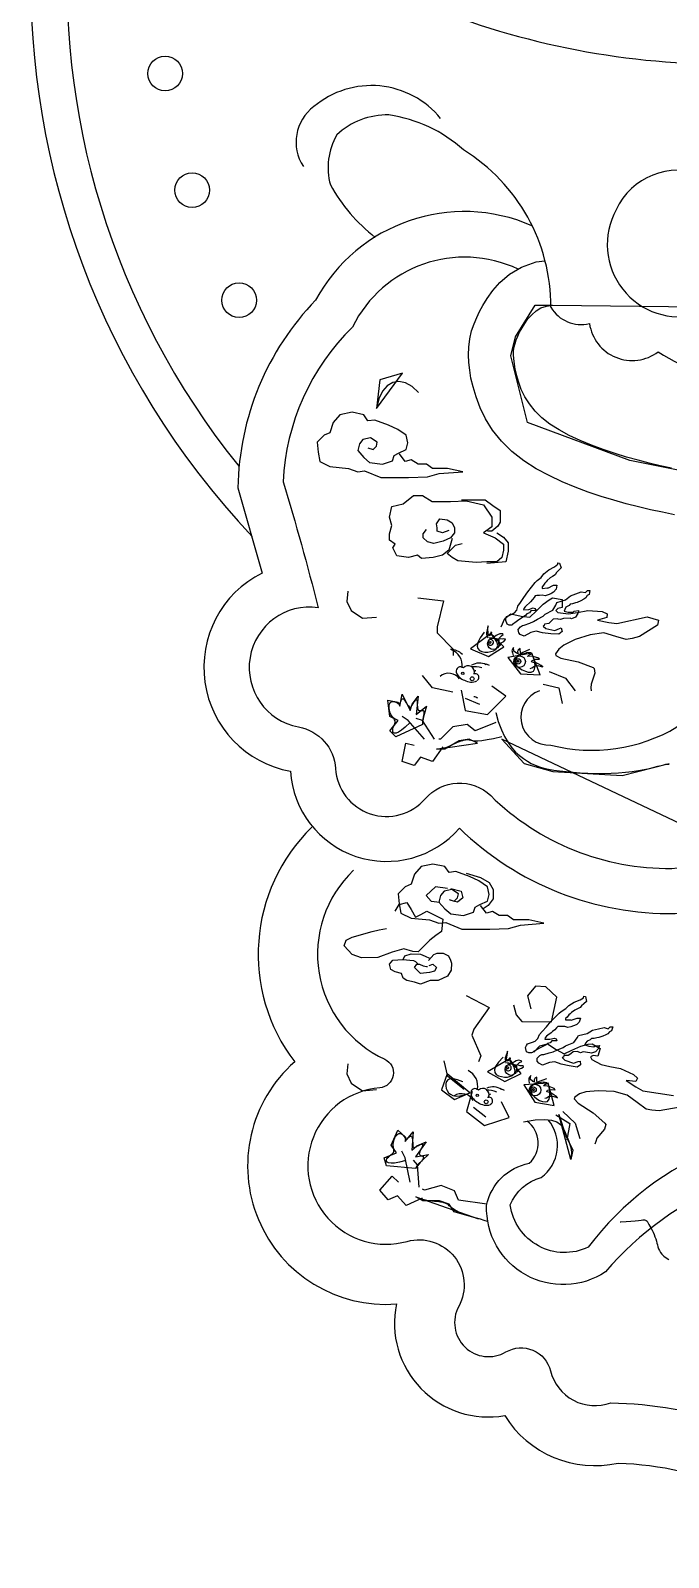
# Model space of a CAD drawing. Header units: metres. Extents: x 7906.1 to 7973.8, y 647.2 to 746.6.
# Drawn here: x 7906.1 to 7932.6, y 647.2 to 710.6 of the extents above; entities that cross this region are included whole.
import ezdxf

# ---------------------------------------------------------------- set-up
doc = ezdxf.new("R2010")
doc.units = ezdxf.units.M
for name, color, linetype in [('3', 3, 'Continuous'), ('4', 4, 'Continuous'), ('7', 7, 'Continuous')]:
    doc.layers.add(name, color=color, linetype=linetype)

msp = doc.modelspace()

# ---------------------------------------------------------------- linework, layer by layer
for points in [[(7920.14, 693.23), (7920.36, 693.16), (7920.5, 693.3), (7920.53, 693.47), (7920.25, 693.65), (7919.93, 693.58), (7919.79, 693.4), (7919.72, 693.12), (7919.97, 692.84), (7920.21, 692.63), (7920.74, 692.56), (7921.16, 692.7), (7921.23, 692.91), (7921.41, 693.02), (7921.73, 693.16), (7921.8, 693.44), (7921.73, 693.76), (7921.38, 694), (7920.99, 694.18), (7920.43, 694.39), (7920.14, 694.35), (7919.97, 694.6), (7919.48, 694.71), (7918.98, 694.6), (7918.7, 694.28), (7918.56, 693.86), (7918.32, 693.76), (7918.03, 693.47), (7918.07, 693.05), (7918.14, 692.67), (7918.56, 692.46), (7919.34, 692.38), (7919.72, 692.24), (7920, 692.28), (7920.67, 692), (7921.83, 692), (7922.61, 692.03), (7923.1, 692.17), (7924.08, 692.24), (7923.45, 692.38), (7922.82, 692.38), (7922.57, 692.56), (7922.22, 692.56), (7921.94, 692.74), (7921.69, 692.67), (7921.45, 692.98)], [(7923.64, 689.47), (7923.5, 688.99), (7923.23, 688.78), (7922.85, 688.68), (7922.37, 688.64), (7922.2, 688.78), (7921.82, 688.68), (7921.34, 688.75), (7921.17, 689.09), (7921.27, 689.23), (7921.03, 689.4), (7921.03, 689.67), (7921.13, 690.01), (7921.03, 690.36), (7921.13, 690.8), (7921.61, 690.91), (7922.03, 691.25), (7922.4, 691.25), (7922.81, 691.01), (7923.57, 691.01), (7924.22, 691.04), (7924.94, 690.87), (7925.28, 690.36), (7925.28, 689.95), (7924.94, 689.71), (7925.42, 689.5), (7925.77, 689.23), (7925.77, 688.99), (7925.7, 688.68), (7925.49, 688.51), (7925.08, 688.51), (7924.63, 688.47), (7923.88, 688.54), (7923.64, 688.68), (7923.43, 688.85), (7923.78, 689.19), (7924.05, 689.26)], [(7924.02, 691.08), (7925.01, 691.08), (7925.32, 690.84), (7925.63, 690.63), (7925.63, 690.36), (7925.63, 690.15), (7925.53, 689.98), (7925.28, 689.77), (7925.11, 689.77)], [(7923.5, 689.81), (7923.23, 689.71), (7923.02, 689.77), (7923.02, 689.91), (7922.99, 690.08), (7923.12, 690.29), (7923.43, 690.25), (7923.64, 690.12), (7923.74, 689.91), (7923.74, 689.71), (7923.57, 689.5), (7923.26, 689.36), (7922.88, 689.26), (7922.61, 689.33), (7922.44, 689.5), (7922.44, 689.67), (7922.57, 689.84)], [(7925.49, 689.71), (7925.77, 689.53), (7925.97, 689.29), (7925.97, 688.95), (7925.87, 688.51), (7925.08, 688.44)], [(7923.51, 674.49), (7923.72, 674.42), (7923.86, 674.56), (7923.9, 674.73), (7923.62, 674.91), (7923.3, 674.84), (7923.16, 674.66), (7923.09, 674.38), (7923.34, 674.1), (7923.58, 673.89), (7924.11, 673.82), (7924.53, 673.96), (7924.6, 674.17), (7924.78, 674.28), (7925.1, 674.42), (7925.17, 674.7), (7925.1, 675.01), (7924.74, 675.26), (7924.36, 675.44), (7923.79, 675.65), (7923.51, 675.61), (7923.34, 675.86), (7922.84, 675.96), (7922.35, 675.86), (7922.07, 675.54), (7921.93, 675.12), (7921.68, 675.01), (7921.4, 674.73), (7921.44, 674.31), (7921.51, 673.92), (7921.93, 673.71), (7922.7, 673.64), (7923.09, 673.5), (7923.37, 673.54), (7924.04, 673.26), (7925.2, 673.26), (7925.98, 673.29), (7926.47, 673.43), (7927.45, 673.5), (7926.82, 673.64), (7926.19, 673.64), (7925.94, 673.82), (7925.59, 673.82), (7925.31, 673.99), (7925.06, 673.92), (7924.81, 674.24)], [(7924.22, 675.58), (7924.81, 675.4), (7925.17, 675.19), (7925.34, 674.91), (7925.34, 674.52), (7925.13, 674.24), (7924.92, 674.1)], [(7923.44, 674.94), (7922.95, 675.01), (7922.56, 674.66), (7922.77, 674.42), (7923.13, 674.38)], [(7923.58, 674.94), (7924.01, 674.84), (7924.08, 674.56), (7923.86, 674.38), (7923.58, 674.45)], [(7922.66, 671.95), (7922.88, 672.2), (7923.01, 672.26), (7923.26, 672.26), (7923.48, 672.15), (7923.57, 671.97), (7923.61, 671.84), (7923.59, 671.55), (7923.44, 671.3), (7923.06, 671.13), (7922.72, 671.13), (7922.32, 670.97), (7922.08, 671.06), (7921.76, 671.13), (7921.61, 671.22), (7921.54, 671.42), (7921.27, 671.48), (7921.09, 671.59), (7921.03, 671.8), (7921.18, 671.97), (7921.59, 672), (7922.03, 671.95), (7922.12, 671.91), (7922.23, 671.8)], [(7922.66, 671.95), (7922.88, 672.2), (7923.01, 672.26), (7923.26, 672.26), (7923.48, 672.15), (7923.57, 671.97), (7923.61, 671.84), (7923.59, 671.55), (7923.44, 671.3), (7923.06, 671.13), (7922.72, 671.13), (7922.32, 670.97), (7922.08, 671.06), (7921.76, 671.13), (7921.61, 671.22), (7921.54, 671.42), (7921.27, 671.48), (7921.09, 671.59), (7921.03, 671.8), (7921.18, 671.97), (7921.59, 672), (7922.03, 671.95), (7922.12, 671.91), (7922.23, 671.8)], [(7921.61, 672), (7921.67, 672.15), (7921.94, 672.24), (7922.32, 672.22), (7922.52, 672.13), (7922.7, 672.06)], [(7921.61, 672), (7921.67, 672.15), (7921.94, 672.24), (7922.32, 672.22), (7922.52, 672.13), (7922.7, 672.06)], [(7922.68, 671.75), (7922.83, 671.8), (7922.99, 671.66), (7922.9, 671.51), (7922.7, 671.46), (7922.32, 671.42), (7922.08, 671.66), (7922.17, 671.8), (7922.28, 671.8), (7922.43, 671.73), (7922.57, 671.71), (7922.61, 671.71)], [(7922.68, 671.75), (7922.83, 671.8), (7922.99, 671.66), (7922.9, 671.51), (7922.7, 671.46), (7922.32, 671.42), (7922.08, 671.66), (7922.17, 671.8), (7922.28, 671.8), (7922.43, 671.73), (7922.57, 671.71), (7922.61, 671.71)]]:
    msp.add_lwpolyline(points)
at = {"layer": '3'}
for points in [[(7922.24, 695.53), (7922.24, 695.53), (7921.98, 695.78), (7921.7, 695.93), (7921.43, 695.99), (7921.17, 695.95), (7920.94, 695.81), (7920.74, 695.59), (7920.59, 695.27), (7920.5, 694.87), (7921.57, 696.33), (7920.64, 696.06), (7920.5, 694.87)], [(7925.92, 685.91), (7925.86, 686.07), (7925.87, 686.16), (7925.91, 686.24), (7926.11, 686.33), (7926.23, 686.38), (7926.33, 686.5), (7926.36, 686.67), (7926.47, 686.81), (7926.62, 687.02), (7926.78, 687.26), (7927.08, 687.64), (7927.17, 687.73), (7927.34, 687.86), (7927.44, 688.01), (7927.65, 688.17), (7927.89, 688.29), (7928.02, 688.4), (7928.03, 688.46), (7928.1, 688.45), (7928.16, 688.26), (7928.06, 688.14), (7927.97, 688.06), (7927.92, 687.97), (7927.8, 687.89), (7927.71, 687.84), (7927.58, 687.73), (7927.54, 687.68), (7927.49, 687.62), (7927.43, 687.53), (7927.38, 687.47), (7927.38, 687.44), (7927.37, 687.4), (7927.58, 687.42), (7927.61, 687.41), (7927.85, 687.53), (7927.99, 687.54), (7927.95, 687.37), (7927.85, 687.25), (7927.77, 687.2), (7927.73, 687.18), (7927.62, 687.14), (7927.5, 687.09), (7927.37, 687.12), (7927.27, 687.11), (7927.16, 687.1), (7927.09, 687.09), (7927.04, 687.03), (7926.98, 686.94), (7926.89, 686.85), (7926.85, 686.8), (7926.72, 686.69), (7926.67, 686.63), (7926.62, 686.57), (7926.6, 686.51), (7926.82, 686.53), (7927, 686.59), (7927.07, 686.57), (7927.12, 686.49), (7926.91, 686.47), (7926.85, 686.38), (7926.74, 686.34), (7926.69, 686.28), (7926.41, 686.1), (7926.24, 685.97), (7926.2, 685.94), (7926.15, 685.9), (7926.12, 685.87), (7926.01, 685.87), (7925.92, 685.91)], [(7919.31, 687.28), (7919.27, 686.86), (7919.44, 686.48), (7919.92, 686.16), (7920.5, 686.21)], [(7922.21, 687.01), (7923.28, 686.88), (7923.01, 685.81), (7923.01, 685.55), (7923.68, 684.88), (7923.68, 684.61)], [(7925.67, 685.81), (7925.82, 686.15), (7926.07, 686.35), (7926.5, 686.25), (7926.87, 686.21), (7927.12, 686.46), (7927.41, 686.74), (7927.66, 686.93), (7927.81, 687.01), (7928.2, 686.94), (7928.21, 686.61), (7928.02, 686.56), (7927.94, 686.48), (7928.03, 686.4), (7928.47, 686.35), (7928.84, 686.4), (7929.27, 686.48), (7929.87, 686.44), (7930.07, 686.35), (7930.06, 686.19), (7929.67, 686.08), (7929.67, 686.08), (7930.14, 685.98), (7930.47, 685.95), (7931.73, 686.22), (7932.2, 686.08), (7932.17, 685.87), (7931.41, 685.41), (7931.11, 685.32), (7930.87, 685.28), (7930.43, 685.4), (7929.94, 685.55), (7929.37, 685.48), (7928.74, 685.28), (7928.28, 685.05), (7928.07, 684.88), (7927.93, 684.68), (7927.94, 684.61), (7928.15, 684.5), (7928.87, 684.35), (7929.49, 684.12), (7929.54, 684.08), (7929.56, 683.88), (7929.41, 683.42), (7929.4, 683.28), (7929.41, 683.15)], [(7926.63, 685.87), (7926.86, 685.96), (7927.01, 686.03), (7927.18, 686.13), (7927.41, 686.25), (7927.5, 686.33), (7927.82, 686.5), (7927.94, 686.71), (7927.99, 686.81), (7928.34, 686.93), (7928.55, 687.09), (7928.77, 687.18), (7929, 687.26), (7929.17, 687.23), (7929.26, 687.31), (7929.36, 687.32), (7929.32, 687.15), (7929.24, 687.1), (7929.19, 687.01), (7929.11, 686.96), (7928.98, 686.89), (7928.83, 686.82), (7928.76, 686.8), (7928.64, 686.76), (7928.54, 686.75), (7928.49, 686.69), (7928.36, 686.62), (7928.31, 686.52), (7928.29, 686.46), (7928.29, 686.46), (7928.46, 686.42), (7928.66, 686.41), (7928.71, 686.46), (7928.89, 686.49), (7928.88, 686.43), (7928.86, 686.36), (7928.76, 686.21), (7928.6, 686.14), (7928.54, 686.16), (7928.26, 686.15), (7928.14, 686.11), (7928.04, 686.13), (7928.01, 686.14), (7927.83, 686.12), (7927.74, 686.03), (7927.65, 685.95), (7927.47, 685.92), (7927.46, 685.86), (7927.42, 685.83), (7927.53, 685.73), (7927.9, 685.65), (7928.09, 685.74), (7928.17, 685.76), (7928.2, 685.61), (7928.07, 685.5), (7927.73, 685.52), (7927.39, 685.56), (7927.13, 685.62), (7926.91, 685.57), (7926.63, 685.42), (7926.46, 685.49), (7926.4, 685.56), (7926.38, 685.69), (7926.48, 685.81), (7926.56, 685.86), (7926.63, 685.87)], [(7925.65, 685.05), (7925.67, 685.14), (7925.79, 685.2), (7925.84, 685.26), (7925.86, 685.28), (7925.84, 685.3), (7925.79, 685.31), (7925.72, 685.3), (7925.63, 685.31), (7925.61, 685.31), (7925.59, 685.33), (7925.68, 685.43), (7925.76, 685.49), (7925.74, 685.51), (7925.62, 685.52), (7925.52, 685.48), (7925.47, 685.44), (7925.39, 685.39), (7925.34, 685.43), (7925.27, 685.5), (7925.28, 685.57), (7925.25, 685.58), (7925.22, 685.48), (7925.2, 685.43), (7925.13, 685.5), (7925.12, 685.77), (7925.13, 685.85), (7925.1, 685.75), (7925.06, 685.56), (7925.06, 685.5), (7925.12, 685.35)], [(7924.97, 685.58), (7924.97, 685.58), (7924.8, 685.35), (7924.7, 685.16), (7924.67, 685.01), (7924.7, 684.91), (7924.77, 684.83), (7924.87, 684.78), (7924.99, 684.76), (7925.12, 684.76), (7925.25, 684.78), (7925.36, 684.81), (7925.45, 684.87), (7925.51, 684.95), (7925.53, 685.05), (7925.49, 685.18), (7925.4, 685.33), (7925.23, 685.52), (7924.4, 684.89), (7925.15, 684.58), (7925.79, 684.98), (7925.23, 685.52)], [(7925.65, 685.02), (7925.58, 685.11), (7925.58, 685.17), (7925.59, 685.25), (7925.54, 685.3), (7925.48, 685.31), (7925.36, 685.34), (7925.33, 685.35), (7925.24, 685.34), (7925.17, 685.33)], [(7926.85, 684.87), (7926.85, 684.87), (7926.57, 684.74), (7926.38, 684.62), (7926.28, 684.5), (7926.24, 684.38), (7926.26, 684.28), (7926.33, 684.18), (7926.43, 684.09), (7926.55, 684.02), (7926.68, 683.96), (7926.8, 683.92), (7926.92, 683.92), (7927.01, 683.96), (7927.06, 684.05), (7927.08, 684.2), (7927.05, 684.41), (7926.95, 684.71), (7925.95, 684.53), (7926.48, 683.86), (7927.29, 683.81), (7926.95, 684.71)], [(7926.88, 684.07), (7926.95, 684.1), (7927.05, 684.18), (7927.19, 684.2), (7927.34, 684.16), (7927.38, 684.16), (7927.4, 684.15), (7927.34, 684.2), (7927.24, 684.25), (7927.12, 684.31), (7927.01, 684.33), (7926.93, 684.35), (7926.93, 684.35), (7926.96, 684.41), (7927.11, 684.46), (7927.25, 684.46), (7927.26, 684.46), (7927.23, 684.51), (7927, 684.58), (7926.84, 684.59), (7926.78, 684.57), (7926.77, 684.58), (7926.83, 684.64), (7926.93, 684.68), (7926.9, 684.72), (7926.77, 684.74), (7926.65, 684.7), (7926.52, 684.66), (7926.48, 684.74), (7926.46, 684.86), (7926.46, 684.91), (7926.38, 684.84), (7926.35, 684.78), (7926.36, 684.71), (7926.39, 684.69), (7926.31, 684.71), (7926.2, 684.79), (7926.19, 684.95), (7926.12, 684.82), (7926.14, 684.72), (7926.17, 684.61)], [(7927.67, 683.95), (7928.34, 683.68), (7928.74, 683.15)], [(7923.67, 683.1), (7922.82, 683.27), (7922.4, 683.78)], [(7924.01, 683.18), (7924.18, 682.34), (7925.11, 682.17), (7925.87, 682.93), (7925.28, 683.35)], [(7927.41, 683.42), (7928.07, 683.28), (7928.21, 682.62)], [(7921.89, 681.83), (7921.89, 681.83), (7921.69, 681.64), (7921.53, 681.51), (7921.41, 681.43), (7921.31, 681.39), (7921.24, 681.39), (7921.2, 681.41), (7921.18, 681.45), (7921.17, 681.5), (7921.17, 681.55), (7921.18, 681.6), (7921.2, 681.65), (7921.22, 681.7), (7921.24, 681.75), (7921.26, 681.79), (7921.27, 681.83), (7921.27, 681.87), (7921.27, 681.91), (7921.25, 681.94), (7921.23, 681.97), (7921.21, 682.01), (7921.18, 682.04), (7921.15, 682.08), (7921.12, 682.12), (7921.09, 682.17), (7921.07, 682.23), (7921.05, 682.29), (7921.03, 682.35), (7921.02, 682.42), (7921.02, 682.48), (7921.02, 682.54), (7921.03, 682.59), (7921.05, 682.63), (7921.07, 682.67), (7921.1, 682.69), (7921.14, 682.7), (7921.18, 682.7), (7921.22, 682.7), (7921.26, 682.69), (7921.3, 682.68), (7921.33, 682.66), (7921.36, 682.65), (7921.38, 682.63), (7921.4, 682.62), (7921.42, 682.6), (7921.44, 682.6), (7921.45, 682.6), (7921.46, 682.6), (7921.47, 682.62), (7921.48, 682.65), (7921.49, 682.68), (7921.5, 682.71), (7921.52, 682.75), (7921.53, 682.78), (7921.55, 682.81), (7921.57, 682.82), (7921.6, 682.82), (7921.63, 682.8), (7921.66, 682.76), (7921.69, 682.72), (7921.72, 682.67), (7921.76, 682.62), (7921.79, 682.57), (7921.82, 682.53), (7921.85, 682.49), (7921.88, 682.47), (7921.9, 682.47), (7921.92, 682.47), (7921.93, 682.49), (7921.95, 682.51), (7921.97, 682.54), (7921.99, 682.57), (7922.01, 682.61), (7922.03, 682.64), (7922.05, 682.68), (7922.08, 682.71), (7922.1, 682.74), (7922.12, 682.76), (7922.15, 682.77), (7922.16, 682.77), (7922.18, 682.75), (7922.18, 682.71), (7922.19, 682.67), (7922.19, 682.61), (7922.19, 682.55), (7922.2, 682.49), (7922.2, 682.43), (7922.21, 682.39), (7922.23, 682.35), (7922.26, 682.33), (7922.29, 682.33), (7922.32, 682.33), (7922.36, 682.34), (7922.39, 682.34), (7922.42, 682.34), (7922.44, 682.33), (7922.46, 682.3), (7922.46, 682.26), (7922.46, 682.2), (7922.45, 682.13), (7922.44, 682.05), (7922.43, 681.97), (7922.41, 681.89), (7922.41, 681.81), (7922.4, 681.75), (7921.3, 681.24), (7921.05, 681.49), (7921.39, 681.92), (7921.05, 682.08), (7920.96, 682.76), (7921.39, 682.68), (7921.47, 682.51), (7921.56, 683.01), (7921.89, 682.34), (7921.98, 682.59), (7922.23, 682.93), (7922.15, 682.17), (7922.57, 682.51), (7922.4, 681.92), (7922.4, 681.75)], [(7924.18, 682.85), (7924.77, 682.59)], [(7922.49, 681.15), (7921.81, 681.92), (7921.56, 682.08)], [(7922.91, 681.15), (7922.4, 681.92), (7922.15, 682)], [(7925.45, 682.25), (7925.45, 682.25), (7925.55, 681.87), (7925.68, 681.53), (7925.81, 681.25), (7925.96, 681), (7926.11, 680.79), (7926.27, 680.61), (7926.44, 680.46), (7926.6, 680.34), (7926.76, 680.23), (7926.92, 680.14), (7927.09, 680.06), (7927.26, 680), (7927.44, 679.94), (7927.64, 679.9), (7927.86, 679.86), (7928.1, 679.83), (7928.37, 679.8), (7928.66, 679.77), (7928.96, 679.75), (7929.27, 679.73), (7929.6, 679.72), (7929.92, 679.72), (7930.24, 679.73), (7930.54, 679.74), (7930.84, 679.77), (7931.11, 679.8), (7931.37, 679.84), (7931.61, 679.89), (7931.83, 679.93), (7932.02, 679.98), (7932.18, 680.02), (7932.32, 680.05), (7932.43, 680.08), (7932.51, 680.1), (7932.57, 680.11), (7932.62, 680.11), (7932.65, 680.1)], [(7925.45, 681.83), (7924.6, 681.49), (7924.26, 681.75), (7923.67, 681.66), (7923.16, 681.15), (7923.08, 681.15)], [(7923.25, 680.82), (7922.82, 680.22), (7922.32, 680.39), (7922.32, 680.39), (7922.06, 680.05), (7921.56, 680.22), (7921.72, 680.98), (7922.06, 680.9)], [(7925.7, 681.24), (7925.7, 681.24), (7925.36, 681.16), (7925.09, 681.11), (7924.87, 681.07), (7924.71, 681.06), (7924.59, 681.06), (7924.49, 681.07), (7924.42, 681.09), (7924.36, 681.1), (7924.31, 681.11), (7924.25, 681.11), (7924.19, 681.1), (7924.13, 681.1), (7924.07, 681.08), (7924, 681.06), (7923.93, 681.03), (7923.85, 681), (7923.76, 680.96), (7923.67, 680.92), (7923.57, 680.87), (7923.47, 680.83), (7923.36, 680.79), (7923.24, 680.76), (7923.12, 680.74), (7922.99, 680.73), (7924.69, 680.98), (7924.35, 681.15), (7923.93, 681.07), (7923.33, 680.73), (7922.99, 680.73)], [(7937.64, 675.49), (7925.7, 681.15), (7926.63, 680.14), (7927.82, 679.8), (7930.7, 679.63), (7932.65, 680.14)], [(7921.27, 674), (7921.44, 674.28), (7921.75, 674.36), (7921.94, 674.07), (7922.11, 673.76), (7922.34, 673.86), (7922.59, 674), (7923.25, 673.67), (7923.19, 673.16), (7922.96, 672.99), (7922.71, 672.8), (7922.41, 672.49), (7922.23, 672.32), (7922, 672.33), (7921.63, 672.44), (7921.15, 672.3), (7920.55, 672.08), (7919.88, 672.07), (7919.48, 672.2), (7919.16, 672.57), (7919.24, 672.8), (7919.49, 672.93), (7920.32, 673.16), (7920.61, 673.23), (7920.91, 673.28)], [(7924.22, 670.51), (7925.17, 670.01), (7924.54, 669.11), (7924.45, 668.86), (7924.83, 668), (7924.73, 667.75)], [(7926.19, 670.11), (7926.29, 669.7), (7926.53, 669.42), (7927.76, 669.41), (7927.99, 670.44), (7927.53, 670.87), (7927.1, 670.89), (7926.77, 670.49), (7926.9, 669.95)], [(7926.73, 668.17), (7926.69, 668.34), (7926.72, 668.43), (7926.76, 668.5), (7926.97, 668.57), (7927.09, 668.61), (7927.2, 668.72), (7927.26, 668.88), (7927.38, 669.01), (7927.55, 669.2), (7927.74, 669.42), (7928.08, 669.77), (7928.17, 669.84), (7928.36, 669.96), (7928.48, 670.09), (7928.7, 670.23), (7928.95, 670.32), (7929.09, 670.41), (7929.11, 670.48), (7929.18, 670.46), (7929.22, 670.26), (7929.11, 670.16), (7929.01, 670.08), (7928.95, 670), (7928.82, 669.94), (7928.73, 669.9), (7928.59, 669.8), (7928.54, 669.75), (7928.48, 669.7), (7928.42, 669.61), (7928.36, 669.56), (7928.35, 669.53), (7928.34, 669.5), (7928.55, 669.49), (7928.58, 669.48), (7928.83, 669.57), (7928.97, 669.56), (7928.91, 669.4), (7928.81, 669.3), (7928.72, 669.26), (7928.68, 669.24), (7928.56, 669.21), (7928.44, 669.18), (7928.31, 669.22), (7928.21, 669.22), (7928.1, 669.22), (7928.02, 669.22), (7927.97, 669.16), (7927.9, 669.08), (7927.81, 669.01), (7927.75, 668.95), (7927.61, 668.86), (7927.56, 668.81), (7927.5, 668.75), (7927.48, 668.69), (7927.69, 668.69), (7927.89, 668.73), (7927.95, 668.7), (7927.99, 668.62), (7927.78, 668.62), (7927.71, 668.54), (7927.59, 668.51), (7927.54, 668.45), (7927.24, 668.31), (7927.05, 668.2), (7927.01, 668.18), (7926.97, 668.14), (7926.93, 668.12), (7926.82, 668.12), (7926.73, 668.17)], [(7927.44, 668.06), (7927.67, 668.12), (7927.83, 668.17), (7928.01, 668.25), (7928.25, 668.35), (7928.35, 668.42), (7928.69, 668.55), (7928.83, 668.75), (7928.89, 668.84), (7929.25, 668.93), (7929.47, 669.06), (7929.71, 669.12), (7929.95, 669.18), (7930.11, 669.12), (7930.2, 669.2), (7930.31, 669.2), (7930.25, 669.04), (7930.17, 669), (7930.1, 668.91), (7930.02, 668.87), (7929.89, 668.81), (7929.73, 668.76), (7929.65, 668.75), (7929.53, 668.72), (7929.43, 668.72), (7929.37, 668.67), (7929.24, 668.61), (7929.18, 668.52), (7929.15, 668.46), (7929.15, 668.46), (7929.31, 668.4), (7929.52, 668.37), (7929.57, 668.42), (7929.75, 668.43), (7929.73, 668.36), (7929.71, 668.3), (7929.59, 668.16), (7929.43, 668.11), (7929.36, 668.13), (7929.08, 668.16), (7928.97, 668.13), (7928.87, 668.16), (7928.84, 668.18), (7928.66, 668.17), (7928.56, 668.09), (7928.46, 668.02), (7928.28, 668.01), (7928.26, 667.95), (7928.21, 667.93), (7928.32, 667.82), (7928.67, 667.7), (7928.87, 667.77), (7928.95, 667.78), (7928.97, 667.63), (7928.83, 667.53), (7928.49, 667.58), (7928.16, 667.66), (7927.9, 667.75), (7927.68, 667.73), (7927.39, 667.61), (7927.23, 667.69), (7927.17, 667.78), (7927.17, 667.91), (7927.28, 668.01), (7927.36, 668.05), (7927.44, 668.06)], [(7926.37, 667.35), (7926.4, 667.44), (7926.52, 667.49), (7926.58, 667.53), (7926.6, 667.55), (7926.58, 667.58), (7926.53, 667.59), (7926.46, 667.59), (7926.38, 667.61), (7926.36, 667.61), (7926.34, 667.63), (7926.44, 667.72), (7926.53, 667.77), (7926.51, 667.79), (7926.4, 667.82), (7926.29, 667.79), (7926.23, 667.75), (7926.15, 667.71), (7926.1, 667.76), (7926.04, 667.83), (7926.06, 667.91), (7926.03, 667.92), (7925.99, 667.83), (7925.97, 667.78), (7925.9, 667.86), (7925.93, 668.12), (7925.94, 668.2), (7925.91, 668.1), (7925.84, 667.92), (7925.84, 667.87), (7925.87, 667.7)], [(7927.03, 668.15), (7927.28, 668.41), (7927.59, 668.5), (7927.96, 668.26), (7928.29, 668.09), (7928.61, 668.23), (7928.98, 668.4), (7929.29, 668.48), (7929.45, 668.5), (7929.79, 668.3), (7929.68, 667.99), (7929.49, 668.01), (7929.38, 667.96), (7929.44, 667.85), (7929.83, 667.64), (7930.19, 667.56), (7930.63, 667.48), (7931.17, 667.23), (7931.33, 667.07), (7931.26, 666.93), (7930.86, 666.97), (7930.86, 666.97), (7931.26, 666.71), (7931.56, 666.55), (7932.83, 666.36)], [(7919.31, 667.67), (7919.27, 667.25), (7919.44, 666.87), (7919.92, 666.55), (7920.5, 666.6)], [(7924.13, 666.6), (7923.46, 667.14), (7923.31, 667.79)], [(7925.75, 667.95), (7925.75, 667.95), (7925.56, 667.74), (7925.44, 667.56), (7925.4, 667.42), (7925.41, 667.31), (7925.47, 667.23), (7925.56, 667.17), (7925.68, 667.14), (7925.81, 667.12), (7925.94, 667.12), (7926.06, 667.15), (7926.15, 667.19), (7926.22, 667.26), (7926.25, 667.36), (7926.23, 667.49), (7926.15, 667.66), (7926, 667.86), (7925.11, 667.33), (7925.82, 666.94), (7926.5, 667.27), (7926, 667.86)], [(7926.37, 667.32), (7926.31, 667.41), (7926.32, 667.48), (7926.33, 667.56), (7926.29, 667.61), (7926.23, 667.63), (7926.11, 667.67), (7926.09, 667.68), (7925.99, 667.69), (7925.92, 667.69)], [(7924.08, 666.92), (7924.08, 666.92), (7923.86, 667.01), (7923.69, 667.05), (7923.55, 667.05), (7923.46, 667.01), (7923.4, 666.94), (7923.37, 666.85), (7923.37, 666.75), (7923.39, 666.65), (7923.43, 666.56), (7923.48, 666.47), (7923.57, 666.41), (7923.67, 666.36), (7923.8, 666.33), (7923.96, 666.34), (7924.15, 666.38), (7924.37, 666.46), (7923.43, 667.25), (7923.19, 666.59), (7923.74, 666.19), (7924.37, 666.46)], [(7927.55, 667.04), (7927.55, 667.04), (7927.25, 666.94), (7927.05, 666.84), (7926.93, 666.73), (7926.88, 666.62), (7926.9, 666.51), (7926.95, 666.41), (7927.04, 666.31), (7927.15, 666.22), (7927.27, 666.15), (7927.39, 666.1), (7927.5, 666.09), (7927.6, 666.11), (7927.67, 666.2), (7927.7, 666.34), (7927.69, 666.56), (7927.63, 666.87), (7926.62, 666.8), (7927.07, 666.08), (7927.87, 665.94), (7927.63, 666.87)], [(7927.48, 666.24), (7927.56, 666.26), (7927.67, 666.33), (7927.81, 666.33), (7927.95, 666.28), (7927.99, 666.27), (7928.01, 666.26), (7927.95, 666.32), (7927.86, 666.38), (7927.75, 666.45), (7927.64, 666.49), (7927.57, 666.51), (7927.57, 666.51), (7927.6, 666.57), (7927.76, 666.6), (7927.9, 666.59), (7927.91, 666.59), (7927.88, 666.64), (7927.66, 666.73), (7927.5, 666.76), (7927.44, 666.75), (7927.43, 666.75), (7927.49, 666.81), (7927.6, 666.85), (7927.57, 666.88), (7927.45, 666.91), (7927.33, 666.89), (7927.2, 666.86), (7927.16, 666.95), (7927.16, 667.07), (7927.16, 667.12), (7927.07, 667.06), (7927.04, 667), (7927.04, 666.93), (7927.06, 666.91), (7926.99, 666.94), (7926.88, 667.03), (7926.9, 667.19), (7926.82, 667.07), (7926.82, 666.97), (7926.84, 666.86)], [(7924.47, 666.52), (7924.23, 665.69), (7924.98, 665.11), (7926.01, 665.44), (7925.68, 666.09)], [(7933.11, 665.87), (7932.24, 665.72), (7931.93, 665.74), (7931.69, 665.79), (7931.32, 666.06), (7930.91, 666.37), (7930.37, 666.52), (7929.7, 666.55), (7929.19, 666.5), (7928.93, 666.42), (7928.73, 666.29), (7928.71, 666.22), (7928.87, 666.04), (7929.49, 665.64), (7929.98, 665.2), (7930.02, 665.15), (7929.96, 664.95), (7929.65, 664.58), (7929.6, 664.45), (7929.56, 664.33)], [(7924.52, 665.87), (7925.03, 665.47)], [(7926.6, 665.26), (7926.6, 665.26), (7927.09, 665.34), (7927.47, 665.36), (7927.76, 665.33), (7927.98, 665.26), (7928.13, 665.15), (7928.23, 665.03), (7928.3, 664.89), (7928.36, 664.75), (7928.42, 664.62), (7928.47, 664.49), (7928.51, 664.36), (7928.55, 664.24), (7928.58, 664.11), (7928.59, 663.98), (7928.58, 663.84), (7928.56, 663.7), (7928.07, 665.56), (7928.36, 664.68), (7928.65, 664.09), (7928.56, 663.7)], [(7927.94, 665.55), (7928.52, 665.19), (7928.4, 664.52)], [(7928.23, 665.69), (7928.75, 665.21), (7928.94, 664.57)], [(7921.72, 663.65), (7921.72, 663.65), (7921.45, 663.58), (7921.25, 663.55), (7921.1, 663.54), (7921, 663.56), (7920.94, 663.59), (7920.91, 663.63), (7920.91, 663.67), (7920.93, 663.72), (7920.95, 663.76), (7920.99, 663.8), (7921.03, 663.84), (7921.07, 663.87), (7921.11, 663.9), (7921.15, 663.93), (7921.18, 663.96), (7921.2, 663.99), (7921.22, 664.03), (7921.22, 664.06), (7921.22, 664.1), (7921.21, 664.14), (7921.2, 664.18), (7921.2, 664.23), (7921.19, 664.28), (7921.19, 664.34), (7921.2, 664.4), (7921.21, 664.46), (7921.23, 664.53), (7921.26, 664.59), (7921.28, 664.65), (7921.32, 664.7), (7921.35, 664.74), (7921.39, 664.76), (7921.42, 664.78), (7921.46, 664.78), (7921.5, 664.77), (7921.53, 664.76), (7921.57, 664.74), (7921.6, 664.71), (7921.62, 664.68), (7921.64, 664.65), (7921.66, 664.62), (7921.68, 664.59), (7921.69, 664.57), (7921.7, 664.55), (7921.7, 664.54), (7921.72, 664.53), (7921.73, 664.53), (7921.75, 664.54), (7921.77, 664.56), (7921.79, 664.58), (7921.82, 664.61), (7921.85, 664.63), (7921.88, 664.65), (7921.91, 664.66), (7921.93, 664.66), (7921.95, 664.65), (7921.97, 664.62), (7921.98, 664.57), (7921.99, 664.52), (7921.99, 664.46), (7922, 664.4), (7922, 664.34), (7922.01, 664.29), (7922.01, 664.24), (7922.03, 664.21), (7922.04, 664.2), (7922.06, 664.19), (7922.08, 664.2), (7922.11, 664.21), (7922.14, 664.22), (7922.17, 664.24), (7922.2, 664.26), (7922.24, 664.28), (7922.28, 664.3), (7922.32, 664.32), (7922.35, 664.33), (7922.38, 664.34), (7922.41, 664.34), (7922.42, 664.32), (7922.42, 664.3), (7922.41, 664.27), (7922.39, 664.22), (7922.37, 664.17), (7922.34, 664.12), (7922.31, 664.07), (7922.29, 664.02), (7922.28, 663.97), (7922.27, 663.93), (7922.29, 663.9), (7922.31, 663.88), (7922.34, 663.87), (7922.37, 663.85), (7922.4, 663.84), (7922.43, 663.83), (7922.44, 663.81), (7922.45, 663.78), (7922.43, 663.74), (7922.4, 663.69), (7922.36, 663.63), (7922.31, 663.57), (7922.25, 663.5), (7922.2, 663.44), (7922.16, 663.38), (7922.12, 663.32), (7920.91, 663.43), (7920.82, 663.77), (7921.32, 663.97), (7921.11, 664.29), (7921.38, 664.92), (7921.7, 664.63), (7921.69, 664.44), (7922.02, 664.84), (7921.97, 664.09), (7922.17, 664.26), (7922.56, 664.43), (7922.11, 663.81), (7922.65, 663.9), (7922.2, 663.47), (7922.12, 663.32)], [(7921.9, 662.76), (7921.69, 663.76), (7921.55, 664.04)], [(7922.27, 662.55), (7922.2, 663.47), (7922.03, 663.67)], [(7922.39, 662.09), (7921.73, 661.79), (7921.37, 662.19), (7921.37, 662.19), (7920.98, 662.02), (7920.63, 662.42), (7921.15, 663), (7921.41, 662.76)], [(7925.08, 661.84), (7923.9, 662.01), (7923.74, 662.39), (7923.18, 662.62), (7922.49, 662.43), (7922.41, 662.47)], [(7925.11, 661.13), (7925.11, 661.13), (7924.96, 661.17), (7924.81, 661.22), (7924.65, 661.26), (7924.49, 661.31), (7924.34, 661.36), (7924.19, 661.41), (7924.06, 661.46), (7923.94, 661.5), (7923.84, 661.55), (7923.76, 661.59), (7923.7, 661.64), (7923.64, 661.68), (7923.6, 661.71), (7923.56, 661.75), (7923.52, 661.78), (7923.48, 661.81), (7923.44, 661.84), (7923.4, 661.86), (7923.35, 661.88), (7923.29, 661.9), (7923.23, 661.92), (7923.16, 661.93), (7923.09, 661.94), (7923, 661.95), (7922.91, 661.96), (7922.81, 661.97), (7922.7, 661.98), (7922.59, 661.99), (7922.47, 662.02), (7922.36, 662.05), (7922.24, 662.09), (7922.13, 662.15), (7924.73, 661.24), (7923.72, 661.52), (7923.51, 661.84), (7923.11, 661.98), (7922.42, 661.98), (7922.13, 662.15)], [(7930.62, 661.11), (7930.64, 661.11), (7930.86, 661.12), (7931.06, 661.14), (7931.23, 661.15), (7931.37, 661.17), (7931.48, 661.18), (7931.56, 661.19), (7931.62, 661.19), (7931.67, 661.18), (7931.7, 661.17), (7931.73, 661.14), (7931.75, 661.11), (7931.78, 661.06), (7931.81, 661), (7931.85, 660.93), (7931.89, 660.86), (7931.94, 660.77), (7931.98, 660.68), (7932.02, 660.59), (7932.06, 660.49), (7932.09, 660.4), (7932.12, 660.31), (7932.14, 660.23), (7932.16, 660.15), (7932.18, 660.07), (7932.21, 659.99), (7932.25, 659.92), (7932.29, 659.84), (7932.35, 659.77), (7932.43, 659.69), (7932.52, 659.62), (7932.63, 659.55)]]:
    msp.add_lwpolyline(points, dxfattribs=at)
for points in [[(7927.27, 683.15, 0.88), (7927.74, 680.9, 0.2), (7932.97, 681.65, -0.09), (7938.66, 685.38, -0.13), (7946.46, 683.95, 0.25), (7950.93, 685.3, -0.19), (7954.19, 689.67, -0.14), (7958.19, 690.47)], [(7958.29, 669.85, 0.28), (7950.63, 663.8, 0.01), (7950.55, 663.6, -0.25), (7945.93, 662.93, 0.03), (7941.38, 664.89, 0.28), (7929.29, 660.06, -0.51), (7926.05, 661.81, -0.24), (7927.34, 662.95, 0.43), (7927.63, 665.34)], [(7946.54, 660.7), (7947.49, 661.49), (7947.36, 661.77), (7945.77, 662.01), (7943.97, 662.53), (7942.49, 663.34), (7941.4, 663.69), (7941.34, 663.71, 0.24), (7930, 659.03, -0.61), (7925.07, 661.79, -0.31), (7926.84, 663.54, 0.47), (7926.75, 665.29)]]:
    msp.add_lwpolyline(points, format="xyb", dxfattribs=at)
for points in [[(7925.25, 685.15, -1), (7925.17, 685.17, -1)], [(7926.41, 684.37, -1), (7926.33, 684.38, -1)], [(7925.98, 667.49, -1), (7925.9, 667.52, -1)], [(7927.05, 666.59, -1), (7926.97, 666.61, -1)]]:
    msp.add_lwpolyline(points, format="xyb", close=True, dxfattribs=at)
for centre, radius in [((7911.72, 708.77), 0.72), ((7912.84, 703.93), 0.72), ((7914.79, 699.36), 0.72), ((7925.35, 685.1), 0.24), ((7926.44, 684.36), 0.24), ((7926.38, 684.37), 0.11), ((7924.08, 683.88), 0.05), ((7924.47, 683.65), 0.08), ((7926.08, 667.43), 0.24), ((7927.08, 666.58), 0.24), ((7927.02, 666.6), 0.11), ((7924.68, 666.36), 0.05), ((7925.05, 666.09), 0.08)]:
    msp.add_circle(centre, radius, dxfattribs=at)
for centre, radius, start, end in [((7939.96, 712.75), 32.33, 321.12, 218.88), ((7925.23, 685.16), 0.12, 196.59, 111.3), ((7923.59, 684.19), 0.67, 44.19, 92.34), ((7923.35, 684.19), 0.71, 353.25, 70.34), ((7923.49, 683.33), 0.55, 34.52, 130.3), ((7923.98, 683.97), 0.18, 46.11, 197.61), ((7924.28, 684.06), 0.49, 196.51, 254.56), ((7924.3, 683.93), 0.26, 343.49, 139.23), ((7924.56, 682.94), 1.21, 75.02, 96.57), ((7924.77, 683.66), 0.64, 63.53, 120.72), ((7924.6, 683.71), 0.15, 301.9, 121.9), ((7924.82, 683.42), 0.6, 109.49, 114.05), ((7923.79, 680.45), 4.01, 69.55, 71.67), ((7924.44, 684.07), 0.56, 238.73, 293.79), ((7924.41, 682.34), 0.58, 60.05, 77.36), ((7923.99, 666.75), 0.71, 346.92, 64), ((7925.97, 667.5), 0.12, 190.25, 104.97), ((7925.34, 666.07), 0.64, 57.19, 114.38), ((7924.03, 665.88), 0.55, 28.19, 123.97), ((7924.59, 666.46), 0.18, 39.77, 191.27), ((7924.9, 666.52), 0.49, 190.18, 248.22), ((7924.91, 666.39), 0.26, 337.16, 132.9), ((7925.05, 665.37), 1.21, 68.69, 90.23), ((7925.17, 666.13), 0.15, 295.56, 115.56), ((7925.36, 665.82), 0.6, 103.16, 107.71), ((7924.01, 662.98), 4.01, 63.21, 65.34), ((7925.06, 666.51), 0.56, 232.4, 287.45)]:
    msp.add_arc(centre, radius, start, end, dxfattribs=at)
at = {"layer": '4'}
for points in [[(7926.95, 702.45, 0.39), (7917.97, 699.37, 0.19), (7914.74, 691.58), (7915.75, 688.04, 0.72), (7916.92, 679.81, 0.67), (7923.94, 677.45, 0.2), (7932.9, 673.91, -0.26), (7940.03, 671.22, -0.27), (7947.01, 673.91, 0.2), (7955.97, 677.45, 0.67), (7962.99, 679.81, 0.72), (7964.16, 688.04), (7965.17, 691.58, 0.19), (7961.94, 699.37, 0.38), (7953.02, 702.47)], [(7917.81, 677.49, 0.38), (7917.1, 667.75, 0.72), (7921.32, 657.7, 0.53), (7925.82, 653.07, 0.32), (7930.53, 651.1, -0.18), (7939.95, 647.18, -0.18), (7949.38, 651.1, 0.32), (7954.09, 653.07, 0.53), (7958.59, 657.7, 0.72), (7962.81, 667.75, 0.38), (7962.1, 677.49, 0.38)]]:
    msp.add_lwpolyline(points, format="xyb", dxfattribs=at)
msp.add_lwpolyline([(7932.87, 690.46), (7932.37, 690.56), (7931.87, 690.66), (7931.37, 690.78), (7930.87, 690.91), (7930.35, 691.06), (7929.83, 691.22), (7929.29, 691.4), (7928.74, 691.6), (7928.2, 691.83), (7927.66, 692.08), (7927.13, 692.36), (7926.61, 692.69), (7926.12, 693.08), (7925.68, 693.51), (7925.31, 693.97), (7925.02, 694.44), (7924.8, 694.9), (7924.63, 695.35), (7924.51, 695.76), (7924.42, 696.13), (7924.37, 696.46), (7924.33, 696.77), (7924.32, 697.09), (7924.33, 697.42), (7924.37, 697.76), (7924.44, 698.09), (7924.55, 698.38), (7924.66, 698.65), (7924.77, 698.89), (7924.91, 699.14), (7925.09, 699.43), (7925.32, 699.76), (7925.62, 700.1), (7926.02, 700.44), (7926.52, 700.74), (7927.13, 700.96), (7927.49, 701)], dxfattribs=at)
msp.add_arc((7939.96, 712.75), 33.83, 316.72, 223.28, dxfattribs=at)
at = {"layer": '7'}
for points in [[(7922.12, 718.46, 0.61), (7920.35, 715.2, 0.76), (7923.22, 718.44, 0.85), (7917.59, 715.87, 0.19), (7921.33, 712.13, 0.1), (7934.16, 709.17, 0.29), (7938.39, 711.77, 0.34), (7937.06, 718.2, 0.11), (7927.38, 719.33, -0.56), (7924.57, 724.15, 0.24), (7925.75, 729.13, 0.49), (7922.19, 731.48, -0.32), (7923.06, 728.32, -0.05), (7919.09, 723.64, 0.31), (7919.66, 719.69)], [(7923.16, 706.9, 0.42), (7917.9, 707.4, 0.4), (7917.46, 704.91)], [(7927.74, 699.07, 0.26), (7924.11, 705.6, 0.15), (7921.01, 707.05, 0.2), (7918.85, 706.22, 0.2), (7918.58, 704.15, 0.1), (7920.44, 701.97)], [(7934.51, 702.69, 0.91), (7935.21, 703.12, 0.31), (7934.05, 704.55, 0.4), (7930.45, 703.12, 0.66), (7933.86, 698.77, 0.4), (7936.44, 701.28, 0.24)], [(7926.38, 700.65, 0.41), (7919.5, 698.25, 0.19), (7916.62, 691.83, -0.01), (7918.08, 686.6, 0.98), (7917.26, 681.65, -0.35), (7918.79, 679.92, 0.67), (7922.52, 678.67, -0.43), (7925.24, 678.8, 0.2), (7932.76, 675.78, -0.2), (7940, 673.83, -0.21), (7947.16, 675.78, 0.2), (7954.67, 678.8, -0.43), (7957.39, 678.67, 0.67), (7961.12, 679.92, -0.35), (7962.65, 681.65, 0.98), (7961.83, 686.6, -0.01), (7963.29, 691.83, 0.19), (7960.42, 698.25, 0.42), (7953.35, 700.56, 0.4)], [(7927.74, 699.07, 0.33), (7929.34, 698.39, 0.57), (7932.19, 697.22, 0.12), (7936.05, 695.88, 0.15), (7939.92, 696.63)], [(7919.54, 675.7, 0.53), (7920.84, 667.86, -0.77), (7920.63, 666.67, 1.1), (7921.77, 660.3, -0.66), (7923.91, 657.6, 0.76), (7925.87, 655.71, -0.5), (7927.72, 654.93, 0.45), (7930.22, 653.6, -0.15), (7939.95, 650.38, -0.15), (7949.69, 653.6, 0.45), (7952.19, 654.93, -0.5), (7954.04, 655.71, 0.76), (7956, 657.6, -0.66), (7958.15, 660.3, 1.1), (7959.28, 666.67, -0.77), (7959.07, 667.86, 0.53), (7960.37, 675.7, 0.53)]]:
    msp.add_lwpolyline(points, format="xyb", dxfattribs=at)
for points in [[(7934.47, 692.02), (7931.01, 692.71), (7926.77, 694.29), (7926.07, 697.05), (7926.27, 697.84), (7927.08, 699.15), (7927.81, 699.15)], [(7932.74, 692.39), (7932.28, 692.49), (7931.82, 692.6), (7931.36, 692.72), (7930.88, 692.85), (7930.4, 693), (7929.91, 693.17), (7929.42, 693.35), (7928.95, 693.54), (7928.5, 693.75), (7928.08, 693.98), (7927.69, 694.22), (7927.36, 694.48), (7927.08, 694.76), (7926.85, 695.06), (7926.66, 695.35), (7926.51, 695.65), (7926.4, 695.94), (7926.32, 696.22), (7926.26, 696.48), (7926.22, 696.72), (7926.2, 696.93), (7926.19, 697.11), (7926.19, 697.28), (7926.21, 697.43), (7926.25, 697.57), (7926.3, 697.72), (7926.36, 697.87), (7926.44, 698.04), (7926.54, 698.21), (7926.65, 698.4), (7926.78, 698.59), (7926.94, 698.76), (7927.12, 698.92), (7927.32, 699.04), (7927.55, 699.12), (7927.81, 699.15), (7953.1, 698.87)]]:
    msp.add_lwpolyline(points, dxfattribs=at)

doc.saveas('drawing.dxf')
